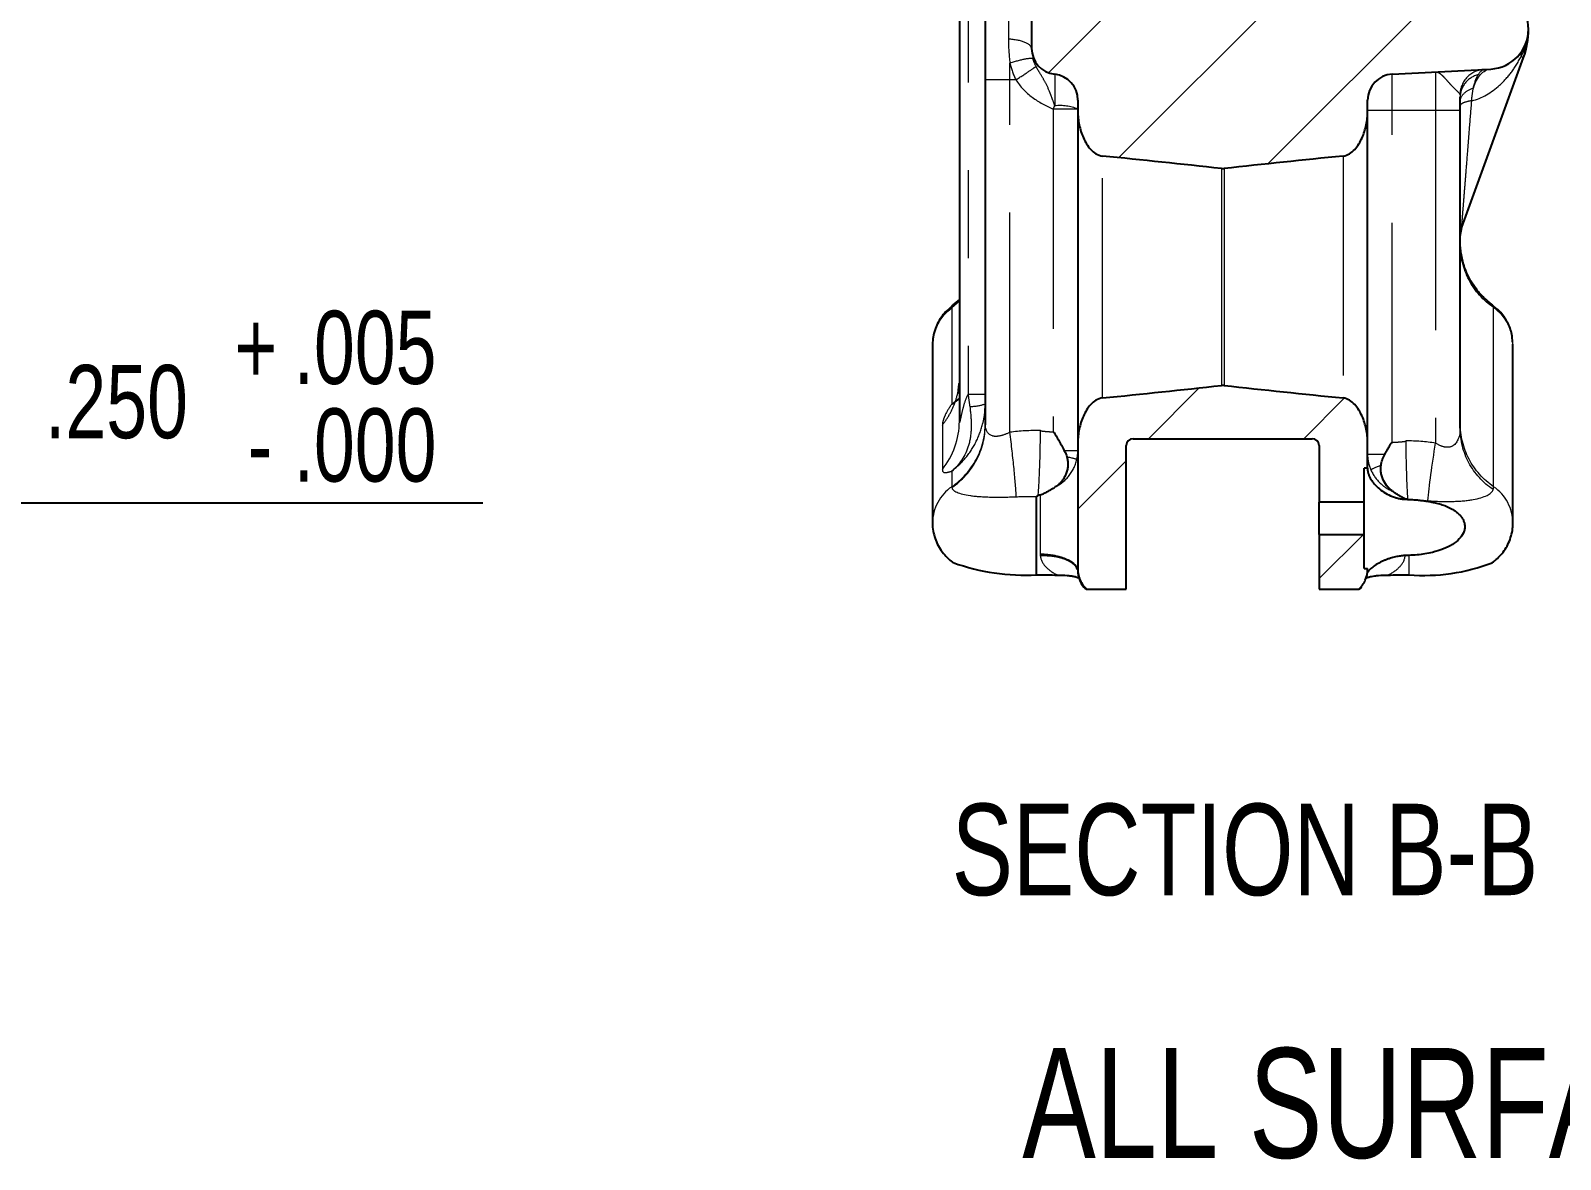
# Model space of a CAD drawing. Header units: inches. Extents: x 0.2 to 16.8, y 0.2 to 10.8.
# Drawn here: x 10.678 to 12.419, y 2.644 to 3.929 of the extents above; entities that cross this region are included whole.
import ezdxf

# ---------------------------------------------------------------- set-up
doc = ezdxf.new("R2010")
doc.units = ezdxf.units.IN
doc.header["$MEASUREMENT"] = 0
doc.linetypes.add('PHANTOM', pattern=[0.5, 0.25, -0.05, 0.05, -0.05, 0.05, -0.05])
doc.layers.add('FORMAT', color=7, linetype='Continuous')
doc.styles.add('SLDTEXTSTYLE0', font='TXT', dxfattribs={"width": 0.75})
doc.dimstyles.new('SLDDIMSTYLE38', dxfattribs={"dimtxt": 0.083333, "dimasz": 0.083333, "dimexe": 0, "dimexo": 0.0625, "dimgap": 0.020833, "dimtad": 2, "dimdec": 3, "dimlfac": 2, "dimrnd": 1e-09, "dimzin": 4, "dimdsep": 46, "dimtxsty": 'SLDTEXTSTYLE0', "dimsah": 1, "dimcen": 0.09, "dimadec": 0, "dimazin": 1, "dimtol": 1, "dimtp": 0.003, "dimtm": 0.003, "dimtfac": 1, "dimtdec": 3, "dimtmove": 0, "dimatfit": 0, "dimfxl": 1, "dimfrac": 2, "dimtolj": 1, "dimarcsym": 0})
doc.dimstyles.new('SLDDIMSTYLE52', dxfattribs={"dimtxt": 0.083333, "dimasz": 0.083333, "dimexe": 0, "dimexo": 0.0625, "dimgap": 0.020833, "dimtad": 2, "dimdec": 3, "dimrnd": 1e-09, "dimzin": 4, "dimdsep": 46, "dimtxsty": 'SLDTEXTSTYLE0', "dimsah": 1, "dimcen": 0.09, "dimadec": 0, "dimazin": 1, "dimtol": 1, "dimtp": 0.005, "dimtfac": 1, "dimtdec": 3, "dimtofl": 0, "dimtmove": 0, "dimatfit": 3, "dimfxl": 1, "dimfrac": 2, "dimtolj": 1, "dimtzin": 4, "dimarcsym": 0})

# ---------------------------------------------------------------- blocks, each defined once
blk = doc.blocks.new('SW_NOTE_0_4')
at = {"layer": 'FORMAT', "color": 0, "insert": (0, 0.1611), "char_height": 0.125, "attachment_point": 1, "style": 'SLDTEXTSTYLE0'}
blk.add_mtext('ALL SURFACES ARE', dxfattribs=at)
blk = doc.blocks.new('_D_52')
at = {"layer": 'FORMAT'}
for p, q in [((12.7055, 4.3137), (12.7055, 4.9171)), ((12.3547, 4.3137), (12.7555, 4.3137)), ((12.3547, 4.0537), (12.7555, 4.0537)), ((12.7055, 4.0537), (12.7055, 3.8934))]:
    blk.add_line(p, q, dxfattribs=at)
for points in [[(12.7055, 4.3137), (12.7183, 4.3971), (12.6927, 4.3971)], [(12.7055, 4.0537), (12.6927, 3.9703), (12.7183, 3.9703)]]:
    blk.add_solid(points, dxfattribs=at)
at = {"layer": 'FORMAT', "char_height": 0.08333, "attachment_point": 1, "rotation": 90, "style": 'SLDTEXTSTYLE0'}
for s, insert in [('±.003', (12.598, 4.6407)), ('.520', (12.598, 4.4253))]:
    blk.add_mtext(s, dxfattribs=dict(at, insert=insert))
blk = doc.blocks.new('_D_70')
at = {"layer": 'FORMAT'}
for p, q in [((10.3168, 3.7954), (10.3168, 3.3417)), ((10.5668, 3.7342), (10.5668, 3.3417)), ((10.3168, 3.3917), (10.5668, 3.3917)), ((10.5668, 3.3917), (11.1925, 3.3917))]:
    blk.add_line(p, q, dxfattribs=at)
for points in [[(10.3168, 3.3917), (10.4001, 3.3789), (10.4001, 3.4045)], [(10.5668, 3.3917), (10.4835, 3.4045), (10.4835, 3.3789)]]:
    blk.add_solid(points, dxfattribs=at)
at = {"layer": 'FORMAT', "attachment_point": 1, "style": 'SLDTEXTSTYLE0'}
for s, insert, char_height in [('.005', (10.9771, 3.6102), 0.08333), ('+', (10.9098, 3.6102), 0.0833), ('.250', (10.6943, 3.5485), 0.08333), ('.000', (10.9771, 3.4991), 0.08333), ('-', (10.925, 3.4991), 0.0833)]:
    blk.add_mtext(s, dxfattribs=dict(at, insert=insert, char_height=char_height))

msp = doc.modelspace()

# ---------------------------------------------------------------- hatches: boundary and pattern name
at = {"layer": 'FORMAT', "linetype": 'Continuous', "lineweight": 18}
h = msp.add_hatch(dxfattribs=at)
h.set_pattern_fill('ANSI31', color=256, style=0)
edge = h.paths.add_edge_path(flags=0)
edge.add_spline(control_points=[(11.855855, 4.131418), (11.852604, 4.128167), (11.849352, 4.124916), (11.846101, 4.121665), (11.845579, 4.121143), (11.845058, 4.120621), (11.844536, 4.120099)], knot_values=[0.00099088, 0.00099088, 0.00099088, 0.00099088, 0.00169159, 0.00169159, 0.00169159, 0.00180406, 0.00180406, 0.00180406, 0.00180406], weights=[1, 1, 1, 1, 1, 1, 1], degree=3, periodic=0)
edge.add_line((11.844536, 4.120099), (11.844536, 4.120098))
edge.add_line((11.844536, 4.120098), (11.764319, 4.120098))
edge.add_line((11.764319, 4.120098), (11.764319, 4.026274))
edge.add_spline(control_points=[(11.764319, 4.026274), (11.764319, 4.026069), (11.764321, 4.025864), (11.764326, 4.025659), (11.764395, 4.022345), (11.765037, 4.018997), (11.766199, 4.015892), (11.767361, 4.01279), (11.769075, 4.009846), (11.771199, 4.007303), (11.77253, 4.005711), (11.774039, 4.004251), (11.775674, 4.002972), (11.778276, 4.000938), (11.781266, 3.999325), (11.784395, 3.998267), (11.786417, 3.997583), (11.788526, 3.997117), (11.790648, 3.996885)], knot_values=[0.00803076, 0.00803076, 0.00803076, 0.00803076, 0.00806161, 0.00806161, 0.00806161, 0.0085668, 0.0085668, 0.0085668, 0.0090717, 0.0090717, 0.0090717, 0.00938533, 0.00938533, 0.00938533, 0.00988871, 0.00988871, 0.00988871, 0.01021346, 0.01021346, 0.01021346, 0.01021346], weights=[1, 1, 1, 1, 1, 1, 1, 1, 1, 1, 1, 1, 1, 1, 1, 1, 1, 1, 1], degree=3, periodic=0)
edge.add_spline(control_points=[(11.790648, 3.996885), (11.792873, 3.996642), (11.795085, 3.996142), (11.797197, 3.995402), (11.800318, 3.99431), (11.803293, 3.992663), (11.805876, 3.990598), (11.808458, 3.988534), (11.81072, 3.985995), (11.812474, 3.983192), (11.813575, 3.981433), (11.814494, 3.979547), (11.815202, 3.977596), (11.816331, 3.974486), (11.816939, 3.971138), (11.816975, 3.967829), (11.816976, 3.967722), (11.816977, 3.967614), (11.816977, 3.967507)], knot_values=[0.00810359, 0.00810359, 0.00810359, 0.00810359, 0.00844719, 0.00844719, 0.00844719, 0.0089555, 0.0089555, 0.0089555, 0.00946378, 0.00946378, 0.00946378, 0.00978005, 0.00978005, 0.00978005, 0.01028875, 0.01028875, 0.01028875, 0.01030503, 0.01030503, 0.01030503, 0.01030503], weights=[1, 1, 1, 1, 1, 1, 1, 1, 1, 1, 1, 1, 1, 1, 1, 1, 1, 1, 1], degree=3, periodic=0)
edge.add_line((11.816977, 3.967507), (11.816977, 3.908764))
edge.add_arc((11.846504, 3.908764), 0.029528, 180, 263.780752)
edge.add_arc((11.840107, 3.850056), 0.029528, 0, 83.780752, ccw=False)
edge.add_line((11.869634, 3.850056), (11.869634, 3.837119))
edge.add_spline(control_points=[(11.869634, 3.837119), (11.869634, 3.832173), (11.870137, 3.827205), (11.871101, 3.822354), (11.872691, 3.814347), (11.875537, 3.806383), (11.879964, 3.799524), (11.8815, 3.797145), (11.883253, 3.794878), (11.885259, 3.792878), (11.88728, 3.790863), (11.889616, 3.789073), (11.892205, 3.78787), (11.893862, 3.7871), (11.895659, 3.786564), (11.897475, 3.786363), (11.897522, 3.786358), (11.897569, 3.786353), (11.897616, 3.786348)], knot_values=[0.00907988, 0.00907988, 0.00907988, 0.00907988, 0.00983989, 0.00983989, 0.00983989, 0.01109964, 0.01109964, 0.01109964, 0.0115299, 0.0115299, 0.0115299, 0.01196624, 0.01196624, 0.01196624, 0.01224388, 0.01224388, 0.01224388, 0.01225098, 0.01225098, 0.01225098, 0.01225098], weights=[1, 1, 1, 1, 1, 1, 1, 1, 1, 1, 1, 1, 1, 1, 1, 1, 1, 1, 1], degree=3, periodic=0)
edge.add_spline(control_points=[(11.897616, 3.786348), (11.897618, 3.786348), (11.897619, 3.786348), (11.89762, 3.786348), (11.942749, 3.781778), (11.987863, 3.777046), (12.032951, 3.772089)], knot_values=[0.0256892, 0.0256892, 0.0256892, 0.0256892, 0.02568939, 0.02568939, 0.02568939, 0.03260249, 0.03260249, 0.03260249, 0.03260249], weights=[1, 1, 1, 1, 1, 1, 1], degree=3, periodic=0)
edge.add_spline(control_points=[(12.032951, 3.772089), (12.033208, 3.772061), (12.033465, 3.772039), (12.033723, 3.772025), (12.033981, 3.772011), (12.034239, 3.772004), (12.034498, 3.772004), (12.035013, 3.772004), (12.035529, 3.772033), (12.036042, 3.772089)], knot_values=[0, 0, 0, 0, 0.00003936, 0.00003936, 0.00003936, 0.00007871, 0.00007871, 0.00007871, 0.00015736, 0.00015736, 0.00015736, 0.00015736], weights=[1, 1, 1, 1, 1, 1, 1, 1, 1, 1], degree=3, periodic=0)
edge.add_spline(control_points=[(12.036042, 3.772089), (12.061603, 3.774899), (12.087172, 3.777637), (12.112747, 3.780314), (12.132287, 3.782359), (12.15183, 3.784369), (12.171376, 3.786348)], knot_values=[0.02148334, 0.02148334, 0.02148334, 0.02148334, 0.02540109, 0.02540109, 0.02540109, 0.02839411, 0.02839411, 0.02839411, 0.02839411], weights=[1, 1, 1, 1, 1, 1, 1], degree=3, periodic=0)
edge.add_spline(control_points=[(12.171376, 3.786348), (12.172099, 3.786422), (12.172817, 3.786546), (12.173522, 3.786717), (12.175229, 3.787132), (12.176879, 3.787831), (12.178399, 3.78871), (12.180889, 3.790151), (12.183103, 3.792099), (12.185025, 3.79424), (12.188319, 3.797909), (12.190899, 3.802248), (12.192937, 3.806737), (12.196236, 3.814006), (12.198235, 3.821958), (12.199006, 3.829903), (12.199239, 3.8323), (12.199359, 3.834711), (12.199359, 3.837119)], knot_values=[0.00015857, 0.00015857, 0.00015857, 0.00015857, 0.00026861, 0.00026861, 0.00026861, 0.00053538, 0.00053538, 0.00053538, 0.00097474, 0.00097474, 0.00097474, 0.00173052, 0.00173052, 0.00173052, 0.00296017, 0.00296017, 0.00296017, 0.0033291, 0.0033291, 0.0033291, 0.0033291], weights=[1, 1, 1, 1, 1, 1, 1, 1, 1, 1, 1, 1, 1, 1, 1, 1, 1, 1, 1], degree=3, periodic=0)
edge.add_line((12.199359, 3.837119), (12.199359, 3.849963))
edge.add_arc((12.228886, 3.849963), 0.029528, 93, 180, ccw=False)
edge.add_line((12.227341, 3.87945), (12.339523, 3.885329))
edge.add_arc((12.337154, 3.930543), 0.045276, 273, 447)
edge.add_line((12.339523, 3.975756), (12.332656, 3.976116))
edge.add_arc((12.334201, 4.005603), 0.029528, 180, 267, ccw=False)
edge.add_line((12.304674, 4.005603), (12.304674, 4.053662))
edge.add_line((12.304674, 4.053662), (11.996111, 4.053662))
edge.add_line((11.996111, 4.053662), (11.996111, 4.104843))
edge.add_line((11.996111, 4.104843), (11.871111, 4.104843))
edge.add_line((11.871111, 4.104843), (11.871111, 4.131418))
edge.add_line((11.871111, 4.131418), (11.855855, 4.131418))
h = msp.add_hatch(dxfattribs=at)
h.set_pattern_fill('ANSI31', color=256, style=0)
edge = h.paths.add_edge_path(flags=0)
edge.add_arc((12.136367, 3.456712), 0.007874, 0, 90, ccw=False)
edge.add_line((12.144241, 3.456712), (12.144241, 3.392389))
edge.add_line((12.144241, 3.392389), (12.195422, 3.392389))
edge.add_line((12.195422, 3.392389), (12.195422, 3.431189))
edge.add_line((12.195422, 3.431189), (12.199359, 3.431189))
edge.add_line((12.199359, 3.431189), (12.199359, 3.460164))
edge.add_spline(control_points=[(12.199359, 3.460164), (12.199359, 3.461714), (12.199309, 3.463264), (12.199212, 3.46481), (12.198746, 3.472213), (12.197201, 3.479635), (12.194583, 3.486575), (12.192869, 3.491118), (12.190667, 3.495538), (12.187852, 3.499495), (12.185961, 3.502155), (12.183754, 3.504651), (12.181191, 3.50667), (12.179474, 3.508022), (12.177559, 3.509178), (12.175515, 3.509949), (12.174188, 3.510449), (12.172787, 3.510792), (12.171376, 3.510935)], knot_values=[0.00085598, 0.00085598, 0.00085598, 0.00085598, 0.00109036, 0.00109036, 0.00109036, 0.00221948, 0.00221948, 0.00221948, 0.00295557, 0.00295557, 0.00295557, 0.00344972, 0.00344972, 0.00344972, 0.00377995, 0.00377995, 0.00377995, 0.00399412, 0.00399412, 0.00399412, 0.00399412], weights=[1, 1, 1, 1, 1, 1, 1, 1, 1, 1, 1, 1, 1, 1, 1, 1, 1, 1, 1], degree=3, periodic=0)
edge.add_spline(control_points=[(12.171376, 3.510935), (12.153598, 3.512735), (12.135822, 3.514561), (12.118048, 3.516415), (12.090705, 3.519269), (12.063369, 3.52219), (12.036042, 3.525194)], knot_values=[0.02269663, 0.02269663, 0.02269663, 0.02269663, 0.02541984, 0.02541984, 0.02541984, 0.02960961, 0.02960961, 0.02960961, 0.02960961], weights=[1, 1, 1, 1, 1, 1, 1], degree=3, periodic=0)
edge.add_spline(control_points=[(12.036042, 3.525194), (12.035785, 3.525222), (12.035528, 3.525244), (12.03527, 3.525258), (12.035012, 3.525272), (12.034753, 3.525279), (12.034495, 3.525279), (12.03398, 3.525279), (12.033463, 3.525251), (12.032951, 3.525194)], knot_values=[0, 0, 0, 0, 0.00003936, 0.00003936, 0.00003936, 0.00007871, 0.00007871, 0.00007871, 0.00015736, 0.00015736, 0.00015736, 0.00015736], weights=[1, 1, 1, 1, 1, 1, 1, 1, 1, 1], degree=3, periodic=0)
edge.add_spline(control_points=[(12.032951, 3.525194), (11.987862, 3.520237), (11.942747, 3.515505), (11.897616, 3.510935)], knot_values=[0.01853035, 0.01853035, 0.01853035, 0.01853035, 0.02544226, 0.02544226, 0.02544226, 0.02544226], weights=[1, 1, 1, 1], degree=3, periodic=0)
edge.add_spline(control_points=[(11.897616, 3.510935), (11.896475, 3.510819), (11.895342, 3.510574), (11.894251, 3.51022), (11.892147, 3.509537), (11.890162, 3.508435), (11.888386, 3.507116), (11.885631, 3.505071), (11.883274, 3.502464), (11.881271, 3.499678), (11.877756, 3.494788), (11.875176, 3.489183), (11.873317, 3.483455), (11.870891, 3.475978), (11.869634, 3.468024), (11.869634, 3.460164)], knot_values=[0.00832038, 0.00832038, 0.00832038, 0.00832038, 0.00849395, 0.00849395, 0.00849395, 0.00882971, 0.00882971, 0.00882971, 0.00935195, 0.00935195, 0.00935195, 0.01027262, 0.01027262, 0.01027262, 0.01147923, 0.01147923, 0.01147923, 0.01147923], weights=[1, 1, 1, 1, 1, 1, 1, 1, 1, 1, 1, 1, 1, 1, 1, 1], degree=3, periodic=0)
edge.add_line((11.869634, 3.460164), (11.869634, 3.316087))
edge.add_spline(control_points=[(11.869634, 3.316087), (11.869634, 3.314972), (11.869693, 3.313855), (11.86981, 3.312745), (11.870195, 3.309093), (11.871247, 3.305452), (11.872892, 3.302168), (11.8743, 3.299358), (11.876174, 3.296738), (11.878387, 3.294506), (11.878823, 3.294066), (11.879273, 3.293639), (11.879736, 3.293227)], knot_values=[0.00857431, 0.00857431, 0.00857431, 0.00857431, 0.0087436, 0.0087436, 0.0087436, 0.00930491, 0.00930491, 0.00930491, 0.0097834, 0.0097834, 0.0097834, 0.00987696, 0.00987696, 0.00987696, 0.00987696], weights=[1, 1, 1, 1, 1, 1, 1, 1, 1, 1, 1, 1, 1], degree=3, periodic=0)
edge.add_line((11.879736, 3.293227), (11.924752, 3.293209))
edge.add_line((11.924752, 3.293209), (11.924752, 3.456712))
edge.add_arc((11.932626, 3.456712), 0.007874, 90, 180, ccw=False)
edge.add_line((11.932626, 3.464586), (12.136367, 3.464586))
h = msp.add_hatch(dxfattribs=at)
h.set_pattern_fill('ANSI31', color=256, style=0)
edge = h.paths.add_edge_path(flags=0)
edge.add_line((12.144241, 3.293209), (12.189255, 3.293209))
edge.add_spline(control_points=[(12.189255, 3.293209), (12.191519, 3.295239), (12.193489, 3.297629), (12.195039, 3.300229), (12.196744, 3.303088), (12.197983, 3.306274), (12.198674, 3.30953), (12.19913, 3.31168), (12.199359, 3.31389), (12.199359, 3.316087)], knot_values=[0.00054273, 0.00054273, 0.00054273, 0.00054273, 0.00100384, 0.00100384, 0.00100384, 0.0015109, 0.0015109, 0.0015109, 0.00184507, 0.00184507, 0.00184507, 0.00184507], weights=[1, 1, 1, 1, 1, 1, 1, 1, 1, 1], degree=3, periodic=0)
edge.add_line((12.199359, 3.316087), (12.199359, 3.316882))
edge.add_line((12.199359, 3.316882), (12.195422, 3.316882))
edge.add_line((12.195422, 3.316882), (12.195422, 3.355682))
edge.add_line((12.195422, 3.355682), (12.144241, 3.355682))
edge.add_line((12.144241, 3.355682), (12.144241, 3.293209))

# ---------------------------------------------------------------- linework, layer by layer
at = {"color": 7, "linetype": 'Continuous', "lineweight": 25}
for p, q in [((11.734792, 4.120098), (11.734792, 3.484275)), ((11.764319, 4.026072), (11.764319, 3.873051)), ((11.816977, 3.967507), (11.816977, 3.908764)), ((12.227341, 3.87945), (12.339523, 3.885329)), ((12.306472, 3.705363), (12.376791, 3.898563)), ((11.764319, 3.873051), (11.764319, 3.480498)), ((11.869634, 3.850056), (11.869634, 3.837119)), ((12.199359, 3.837119), (12.199359, 3.849963)), ((12.304674, 3.838227), (12.304674, 3.853568)), ((11.869634, 3.837119), (11.869634, 3.460164)), ((12.199359, 3.460164), (12.199359, 3.837119)), ((12.304674, 3.476458), (12.304674, 3.838227)), ((12.304674, 3.695165), (12.306449, 3.705251)), ((11.734541, 3.622722), (11.727489, 3.616817)), ((12.341365, 3.616647), (12.340874, 3.616901)), ((11.70428, 3.572197), (11.70428, 3.368409)), ((11.932626, 3.464586), (12.136367, 3.464586)), ((11.869634, 3.460164), (11.869634, 3.316087)), ((11.924752, 3.293209), (11.924752, 3.456712)), ((12.144241, 3.456712), (12.144241, 3.392389)), ((12.199359, 3.431189), (12.199359, 3.460164)), ((12.199359, 3.431189), (12.195422, 3.431189)), ((12.195422, 3.392389), (12.195422, 3.431189)), ((12.199359, 3.431189), (12.199359, 3.429516)), ((11.822738, 3.309718), (11.822738, 3.398837)), ((12.242265, 3.395577), (12.244888, 3.39544)), ((12.195422, 3.392389), (12.144241, 3.392389)), ((12.144241, 3.355682), (12.144241, 3.392389)), ((12.195422, 3.355682), (12.195422, 3.392389)), ((12.144241, 3.355682), (12.144241, 3.293209)), ((12.144241, 3.355682), (12.195422, 3.355682)), ((12.195422, 3.316882), (12.195422, 3.355682)), ((11.869634, 3.316087), (11.869634, 3.314276)), ((12.195422, 3.316882), (12.199359, 3.316882)), ((12.199359, 3.316087), (12.199359, 3.316882)), ((12.199359, 3.314916), (12.199359, 3.316087)), ((11.879736, 3.293209), (11.924752, 3.293209)), ((12.144241, 3.293209), (12.189255, 3.293209))]:
    msp.add_line(p, q, dxfattribs=at)
at = {"color": 8, "linetype": 'PHANTOM', "lineweight": 18}
for p, q in [((11.744634, 4.120098), (11.744634, 3.515011)), ((11.790648, 3.996718), (11.790648, 3.919321)), ((12.37399, 3.899582), (12.376791, 3.898563)), ((11.792301, 3.873051), (11.792301, 3.892088)), ((11.792301, 3.873051), (11.764319, 3.873051)), ((11.792301, 3.47192), (11.792301, 3.873051)), ((11.799086, 3.873051), (11.792301, 3.873051)), ((11.843306, 3.87941), (11.843306, 3.84339)), ((12.227341, 3.838227), (12.227341, 3.87945)), ((12.276691, 3.882036), (12.276691, 3.838227)), ((11.841652, 3.83971), (11.841652, 3.472315)), ((11.869634, 3.83971), (11.841652, 3.83971)), ((12.227341, 3.838227), (12.199359, 3.838227)), ((12.276691, 3.838227), (12.227341, 3.838227)), ((12.227341, 3.46038), (12.227341, 3.838227)), ((12.304674, 3.838227), (12.276691, 3.838227)), ((12.276691, 3.838227), (12.276691, 3.459545)), ((11.897616, 3.510935), (11.897616, 3.786348)), ((12.171376, 3.786348), (12.171376, 3.510935)), ((12.032951, 3.772089), (12.032951, 3.525194)), ((12.036042, 3.772089), (12.036042, 3.525194)), ((11.726197, 3.613732), (11.734792, 3.621336)), ((11.726197, 3.613732), (11.726197, 3.503773)), ((12.342796, 3.409944), (12.342796, 3.613732)), ((11.726457, 3.503918), (11.734792, 3.510292)), ((11.734792, 3.510718), (11.726485, 3.503955)), ((11.715422, 3.480087), (11.715422, 3.429492)), ((11.726197, 3.427533), (11.726197, 3.409944)), ((11.826728, 3.400446), (11.826728, 3.333592)), ((12.242265, 3.395577), (12.242265, 3.396222)), ((12.246255, 3.331698), (12.246255, 3.309718))]:
    msp.add_line(p, q, dxfattribs=at)
at = {"color": 7, "linetype": 'Continuous', "lineweight": 25, "flags": 128}
for points in [[(12.364713, 3.36841), (12.364713, 3.460571), (12.364713, 3.572197)], [(12.246255, 3.331698), (12.243963, 3.331605), (12.242163, 3.331531)]]:
    msp.add_lwpolyline(points, dxfattribs=at)
at = {"color": 7, "linetype": 'Continuous', "lineweight": 25}
for centre, radius, start, end in [((12.337154, 3.930543), 0.045276, 273, 87), ((12.288926, 3.930543), 0.093504, 340, 0), ((11.846504, 3.908764), 0.029528, 180, 263.780752), ((11.840107, 3.850056), 0.029528, 0, 83.780752), ((12.228886, 3.849963), 0.029528, 93, 180), ((11.932626, 3.456712), 0.007874, 90, 180), ((12.136367, 3.456712), 0.007874, 0, 90), ((12.244581, 3.27224), 0.05934, 92.335602, 95.03601), ((11.808719, 3.546315), 0.237012, 250.051457, 273.390935), ((11.899162, 3.314276), 0.029528, 180, 219.704334), ((12.264052, 3.520825), 0.211856, 265.181179, 291.306747)]:
    msp.add_arc(centre, radius, start, end, dxfattribs=at)
at = {"color": 8, "linetype": 'PHANTOM', "lineweight": 18}
for centre, radius, start, end in [((11.284955, 4.09206), 0.611222, 335.615278, 335.993451), ((11.84928, 3.790108), 0.053616, 67.689172, 96.397842), ((11.734455, 3.409979), 0.008258, 180.238267, 187.555607)]:
    msp.add_arc(centre, radius, start, end, dxfattribs=at)
at = {"color": 7, "linetype": 'Continuous', "lineweight": 25}
msp.add_ellipse((11.75573, 3.5722), major_axis=(0.05145, -0.000005), ratio=0.98581184, start_param=2.18230224, end_param=3.1414745, dxfattribs=at)
at = {"color": 8, "linetype": 'PHANTOM', "lineweight": 18}
for centre, major_axis, ratio, start_param, end_param in [((12.313263, 3.5722), (0.05145, 0.000005), 0.98581184, 0.00013161, 0.95929042), ((12.185935, 2.742263), (-0.481318, 0.697248), 0.46053022, 5.96956862, 6.04892011), ((12.192548, 3.261806), (0.184835, 0.140348), 0.77245885, 0.63679672, 0.80382522), ((11.75573, 3.368412), (0.05145, -0.000005), 0.98581213, 2.18230406, 3.13305713), ((12.313263, 3.368412), (0.05145, 0.000005), 0.98581213, 6.28256644, 7.2424739), ((11.885325, 3.335002), (0.058582, 0.002217), 0.60334632, 3.11879622, 3.16117756), ((11.866784, 3.339072), (0.039551, 0.009842), 0.63758658, 3.03020305, 3.05970477), ((12.201318, 3.339138), (0.040465, -0.009814), 0.63115372, 0.07726825, 0.08511025)]:
    msp.add_ellipse(centre, major_axis=major_axis, ratio=ratio, start_param=start_param, end_param=end_param, dxfattribs=at)
for points, knots in [([(11.816977, 3.908338), (11.816977, 3.91103), (11.814187, 3.913703), (11.804653, 3.917721), (11.797802, 3.919029), (11.790648, 3.919321)], [0, 0, 0, 0, 0.5, 0.5, 1, 1, 1, 1]), ([(12.37399, 3.899582), (12.37496, 3.901341), (12.37713, 3.905276), (12.379766, 3.912219), (12.381776, 3.91985), (12.382059, 3.92522), (12.382188, 3.927659)], [0, 0, 0, 0, 0.20242118, 0.4528133, 0.75152361, 1, 1, 1, 1]), ([(12.31788, 3.849283), (12.329577, 3.85198), (12.34031, 3.858442), (12.35429, 3.871235), (12.358612, 3.876034), (12.366643, 3.886634), (12.370369, 3.892511), (12.37399, 3.899582)], [0, 0, 0, 0, 0.5, 0.5, 0.75, 0.75, 1, 1, 1, 1]), ([(11.81863, 3.896955), (11.817797, 3.897619), (11.814651, 3.897502), (11.805109, 3.895727), (11.79879, 3.894105), (11.792301, 3.892088)], [0, 0, 0, 0, 0.5, 0.5, 1, 1, 1, 1]), ([(11.799086, 3.873051), (11.804549, 3.876525), (11.809869, 3.879983), (11.818111, 3.885486), (11.820978, 3.8875), (11.822023, 3.888373)], [0, 0, 0, 0, 0.5, 0.5, 1, 1, 1, 1]), ([(11.843306, 3.84339), (11.842265, 3.846597), (11.841228, 3.849682), (11.839173, 3.855416), (11.838155, 3.858055), (11.83515, 3.865258), (11.833217, 3.869062), (11.829559, 3.875613), (11.827829, 3.878412), (11.824671, 3.883607), (11.823243, 3.885988), (11.822023, 3.888373)], [0, 0, 0, 0, 0.125, 0.125, 0.25, 0.25, 0.5, 0.5, 0.75, 0.75, 1, 1, 1, 1]), ([(12.276691, 3.882036), (12.278316, 3.882121), (12.279943, 3.881446), (12.283151, 3.879237), (12.284731, 3.877723), (12.287793, 3.874496), (12.289276, 3.872766), (12.292109, 3.869531), (12.293458, 3.868063), (12.297258, 3.864064), (12.29944, 3.861978), (12.302741, 3.858754), (12.303879, 3.857545), (12.304376, 3.856561)], [0, 0, 0, 0, 0.125, 0.125, 0.25, 0.25, 0.375, 0.375, 0.5, 0.5, 0.75, 0.75, 1, 1, 1, 1]), ([(12.33206, 3.884938), (12.324849, 3.88456), (12.317791, 3.881378), (12.307741, 3.870967), (12.30464, 3.863846), (12.304376, 3.856561)], [0, 0, 0, 0, 0.5, 0.5, 1, 1, 1, 1]), ([(11.799086, 3.873051), (11.80397, 3.86535), (11.8105, 3.858627), (11.825134, 3.847743), (11.833331, 3.843492), (11.841652, 3.83971)], [0, 0, 0, 0, 0.5, 0.5, 1, 1, 1, 1]), ([(12.325382, 3.879086), (12.319429, 3.877399), (12.314086, 3.873956), (12.306741, 3.864842), (12.304674, 3.859217), (12.304674, 3.853568)], [0, 0, 0, 0, 0.5, 0.5, 1, 1, 1, 1]), ([(12.304674, 3.848323), (12.304674, 3.85144), (12.306103, 3.854551), (12.311361, 3.859932), (12.315225, 3.862189), (12.319779, 3.863712)], [0, 0, 0, 0, 0.5, 0.5, 1, 1, 1, 1]), ([(12.306436, 3.705363), (12.306433, 3.705327), (12.306416, 3.705128), (12.306506, 3.706272), (12.306719, 3.708877), (12.30707, 3.713176), (12.307535, 3.718978), (12.308119, 3.726317), (12.308944, 3.736791), (12.310109, 3.75132), (12.311661, 3.770628), (12.313485, 3.793568), (12.315576, 3.820132), (12.317083, 3.839197), (12.31788, 3.849283)], [0, 0, 0, 0, 0.0077199, 0.04359771, 0.08173034, 0.12505554, 0.17384237, 0.22893139, 0.29090731, 0.39425627, 0.51639799, 0.65786166, 0.81898616, 1, 1, 1, 1]), ([(12.342796, 3.613732), (12.331078, 3.621829), (12.321363, 3.632736), (12.308198, 3.657761), (12.304674, 3.671839), (12.304674, 3.685937)], [0, 0, 0, 0, 0.5, 0.5, 1, 1, 1, 1]), ([(12.342796, 3.613732), (12.342708, 3.614777), (12.342591, 3.616161), (12.341607, 3.616551), (12.341365, 3.616647)], [0, 0, 0, 0, 0.75504119, 1, 1, 1, 1]), ([(11.715422, 3.480087), (11.718345, 3.484096), (11.724189, 3.492113), (11.730102, 3.505755), (11.733568, 3.517668), (11.734014, 3.525037), (11.734162, 3.527487)], [0, 0, 0, 0, 0.28587485, 0.57174663, 0.85762449, 1, 1, 1, 1]), ([(11.726198, 3.503775), (11.722929, 3.499698), (11.72033, 3.495255), (11.717527, 3.488913), (11.71677, 3.486845), (11.715718, 3.48309), (11.715422, 3.481403), (11.715422, 3.480087)], [0, 0, 0, 0, 0.5, 0.5, 0.75, 0.75, 1, 1, 1, 1]), ([(11.746734, 3.500704), (11.747754, 3.4931), (11.748292, 3.485675), (11.748176, 3.471853), (11.747463, 3.465379), (11.742744, 3.447102), (11.736359, 3.436554), (11.726932, 3.428174)], [0, 0, 0, 0, 0.25, 0.25, 0.5, 0.5, 1, 1, 1, 1]), ([(11.727049, 3.428194), (11.732423, 3.433035), (11.743162, 3.442707), (11.75481, 3.461384), (11.761084, 3.478753), (11.763659, 3.49188), (11.763916, 3.497836), (11.764009, 3.499992)], [0, 0, 0, 0, 0.26267053, 0.52490582, 0.78894785, 0.92362796, 1, 1, 1, 1]), ([(11.744634, 3.515011), (11.74319, 3.512502), (11.741855, 3.5092), (11.739483, 3.501901), (11.738446, 3.497878), (11.736716, 3.490439), (11.736016, 3.486921), (11.735054, 3.482877), (11.734792, 3.482345), (11.734792, 3.484275)], [0, 0, 0, 0, 0.25, 0.25, 0.5, 0.5, 0.75, 0.75, 1, 1, 1, 1]), ([(11.726197, 3.409944), (11.737915, 3.418042), (11.74763, 3.428949), (11.760795, 3.453973), (11.764319, 3.468052), (11.764319, 3.48215)], [0, 0, 0, 0, 0.5, 0.5, 1, 1, 1, 1]), ([(12.342796, 3.409944), (12.331078, 3.418042), (12.321363, 3.428949), (12.308198, 3.453973), (12.304674, 3.468052), (12.304674, 3.48215)], [0, 0, 0, 0, 0.5, 0.5, 1, 1, 1, 1]), ([(11.726268, 3.408893), (11.737967, 3.416931), (11.747663, 3.427751), (11.760802, 3.452565), (11.764319, 3.466522), (11.764319, 3.480498)], [0, 0, 0, 0, 0.5, 0.5, 1, 1, 1, 1]), ([(11.792301, 3.47192), (11.788575, 3.470014), (11.78486, 3.468567), (11.778029, 3.467036), (11.774922, 3.466976), (11.767281, 3.469338), (11.764319, 3.474068), (11.764319, 3.480498)], [0, 0, 0, 0, 0.25, 0.25, 0.5, 0.5, 1, 1, 1, 1]), ([(11.799536, 3.398501), (11.799138, 3.406613), (11.798263, 3.417665), (11.79575, 3.443138), (11.794122, 3.457518), (11.792301, 3.47192)], [0, 0, 0, 0, 0.5, 0.5, 1, 1, 1, 1]), ([(11.824464, 3.399847), (11.825162, 3.408024), (11.825782, 3.419163), (11.826714, 3.444854), (11.827031, 3.459359), (11.827155, 3.473885)], [0, 0, 0, 0, 0.5, 0.5, 1, 1, 1, 1]), ([(11.827155, 3.473885), (11.827154, 3.4738), (11.827236, 3.473753), (11.827427, 3.47368), (11.82752, 3.473651), (11.827833, 3.473562), (11.828082, 3.47351), (11.828775, 3.473382), (11.829346, 3.473301), (11.831199, 3.473076), (11.832583, 3.472951), (11.836073, 3.472663), (11.838846, 3.47248), (11.841652, 3.472315)], [0, 0, 0, 0, 0.03125, 0.03125, 0.0625, 0.0625, 0.125, 0.125, 0.25, 0.25, 0.5, 0.5, 1, 1, 1, 1]), ([(12.304674, 3.476458), (12.304674, 3.467738), (12.301797, 3.460038), (12.294179, 3.454966), (12.291056, 3.454448), (12.284175, 3.455557), (12.28043, 3.457147), (12.276691, 3.459545)], [0, 0, 0, 0, 0.5, 0.5, 0.75, 0.75, 1, 1, 1, 1]), ([(12.342207, 3.406584), (12.330653, 3.414488), (12.321091, 3.425065), (12.308137, 3.449265), (12.304674, 3.462853), (12.304674, 3.476458)], [0, 0, 0, 0, 0.5, 0.5, 1, 1, 1, 1]), ([(12.227341, 3.46038), (12.230448, 3.460558), (12.233598, 3.460762), (12.236846, 3.46103), (12.23744, 3.461082), (12.238635, 3.461197), (12.239949, 3.461333), (12.241152, 3.461502), (12.241879, 3.461638), (12.242119, 3.461689), (12.242546, 3.461817), (12.242758, 3.461875), (12.242757, 3.462003)], [0, 0, 0, 0, 0.5, 0.5, 0.625, 0.625, 0.75, 0.875, 0.875, 0.9375, 0.9375, 1, 1, 1, 1]), ([(11.844003, 3.40962), (11.849452, 3.41246), (11.854604, 3.416393), (11.863334, 3.427041), (11.866855, 3.433665), (11.86853, 3.441057)], [0, 0, 0, 0, 0.5, 0.5, 1, 1, 1, 1]), ([(11.715422, 3.429492), (11.715422, 3.427089), (11.71647, 3.426111), (11.719291, 3.426019), (11.720436, 3.426204), (11.723066, 3.426752), (11.724555, 3.427127), (11.726204, 3.427543)], [0, 0, 0, 0, 0.5, 0.5, 0.75, 0.75, 1, 1, 1, 1]), ([(12.203, 3.429211), (12.205626, 3.423241), (12.209465, 3.418096), (12.218137, 3.409878), (12.223009, 3.406767), (12.228062, 3.404518)], [0, 0, 0, 0, 0.5, 0.5, 1, 1, 1, 1]), ([(11.726268, 3.408893), (11.726774, 3.404963), (11.734347, 3.401698), (11.753843, 3.398912), (11.76174, 3.398356), (11.779461, 3.397944), (11.789269, 3.398079), (11.799536, 3.398501)], [0, 0, 0, 0, 0.5, 0.5, 0.75, 0.75, 1, 1, 1, 1]), ([(12.267827, 3.393902), (12.277673, 3.393245), (12.287263, 3.392987), (12.304816, 3.393402), (12.312759, 3.394088), (12.332626, 3.397643), (12.340789, 3.401868), (12.342207, 3.406584)], [0, 0, 0, 0, 0.25, 0.25, 0.5, 0.5, 1, 1, 1, 1]), ([(11.826728, 3.333592), (11.832449, 3.333464), (11.838111, 3.332866), (11.848516, 3.330817), (11.853257, 3.329366), (11.861144, 3.325815), (11.864288, 3.323717), (11.868534, 3.31917), (11.869634, 3.316723), (11.869634, 3.314276)], [0, 0, 0, 0, 0.25, 0.25, 0.5, 0.5, 0.75, 0.75, 1, 1, 1, 1]), ([(11.826781, 3.332094), (11.830982, 3.331957), (11.839383, 3.331684), (11.850829, 3.329304), (11.860532, 3.325368), (11.867078, 3.320699), (11.868146, 3.317141), (11.868545, 3.315812)], [0, 0, 0, 0, 0.205207642, 0.410286324, 0.614795799, 0.856035572, 1, 1, 1, 1]), ([(11.868545, 3.315812), (11.868312, 3.316665), (11.867553, 3.319458), (11.862651, 3.323595), (11.854004, 3.327977), (11.841662, 3.330991), (11.831792, 3.331214), (11.826853, 3.331325)], [0, 0, 0, 0, 0.09180569, 0.30044501, 0.50869541, 0.75413499, 1, 1, 1, 1]), ([(11.826853, 3.331325), (11.827406, 3.32657), (11.829791, 3.322269), (11.836815, 3.314879), (11.841417, 3.311824), (11.846607, 3.309361)], [0, 0, 0, 0, 0.5, 0.5, 1, 1, 1, 1]), ([(12.222386, 3.309361), (12.227576, 3.311825), (12.232179, 3.31488), (12.239202, 3.32227), (12.241587, 3.32657), (12.24214, 3.331325)], [0, 0, 0, 0, 0.5, 0.5, 1, 1, 1, 1])]:
    msp.add_open_spline(points, degree=3, knots=knots, dxfattribs=at)
for points in [[(11.790648, 3.919321), (11.790648, 3.910446), (11.791183, 3.901111), (11.792301, 3.892088)], [(12.37399, 3.899582), (12.374056, 3.902531), (12.374794, 3.905236), (12.376166, 3.907567)], [(11.792301, 3.892088), (11.793944, 3.885454), (11.796217, 3.878999), (11.799086, 3.873051)], [(11.822023, 3.888373), (11.820588, 3.891176), (11.819452, 3.894074), (11.81863, 3.896955)], [(12.319779, 3.863712), (12.323614, 3.876488), (12.331296, 3.884898), (12.339523, 3.885329)], [(12.325382, 3.879086), (12.327787, 3.883021), (12.330179, 3.884839), (12.33206, 3.884938)], [(12.319779, 3.863712), (12.321201, 3.87031), (12.323203, 3.875521), (12.325382, 3.879086)], [(12.304376, 3.856561), (12.30459, 3.856137), (12.304674, 3.855154), (12.304674, 3.853568)], [(12.31788, 3.849283), (12.31384, 3.848636), (12.307113, 3.846852), (12.304674, 3.844513), (12.304674, 3.843343)], [(12.31788, 3.849283), (12.318145, 3.854469), (12.318802, 3.859388), (12.319779, 3.863712)], [(11.744634, 3.515011), (11.745383, 3.510223), (11.746103, 3.505439), (11.746734, 3.500705)], [(11.764319, 3.515011), (11.764319, 3.515011), (11.760465, 3.515011), (11.750346, 3.515011), (11.744634, 3.515011)], [(11.763033, 3.503708), (11.760523, 3.5024), (11.754528, 3.50126), (11.746734, 3.500704)], [(11.715422, 3.429492), (11.727848, 3.444934), (11.734792, 3.464572), (11.734792, 3.484275)], [(11.869634, 3.450935), (11.869634, 3.450935), (11.866738, 3.450935), (11.858878, 3.450935), (11.854249, 3.450935)], [(11.86853, 3.441057), (11.869264, 3.444296), (11.869634, 3.447615), (11.869634, 3.450935)], [(12.242757, 3.462003), (12.24297, 3.436994), (12.243769, 3.412195), (12.244888, 3.395448)], [(12.267827, 3.393902), (12.269478, 3.410429), (12.272781, 3.43489), (12.276691, 3.459545)], [(11.86853, 3.441057), (11.868197, 3.441232), (11.863896, 3.442282), (11.857128, 3.443841)], [(12.199359, 3.446593), (12.199359, 3.44062), (12.200592, 3.434684), (12.203, 3.429211)], [(12.218825, 3.446593), (12.213166, 3.446593), (12.203163, 3.446593), (12.199359, 3.446593), (12.199359, 3.446593)], [(12.214627, 3.43429), (12.208369, 3.431688), (12.204042, 3.429798), (12.203, 3.429211)], [(11.799536, 3.398501), (11.806934, 3.398805), (11.814803, 3.398892), (11.822738, 3.398837)], [(12.342207, 3.406584), (12.342591, 3.407861), (12.342796, 3.408986), (12.342796, 3.409944)], [(12.261492, 3.394245), (12.263631, 3.394155), (12.265746, 3.394041), (12.267827, 3.393902)], [(12.24214, 3.331325), (12.241216, 3.331347), (12.240293, 3.331356), (12.239373, 3.33135)]]:
    msp.add_open_spline(points, degree=3, dxfattribs=at)
at = {"color": 7, "linetype": 'Continuous', "lineweight": 25}
for points, knots in [([(11.869634, 3.837119), (11.869634, 3.831967), (11.870172, 3.82682), (11.872287, 3.81662), (11.873828, 3.811708), (11.878035, 3.80232), (11.880728, 3.797752), (11.886046, 3.79198), (11.888026, 3.790255), (11.892482, 3.787567), (11.894987, 3.786615), (11.897616, 3.786348)], [0, 0, 0, 0, 0.25, 0.25, 0.5, 0.5, 0.75, 0.75, 0.875, 0.875, 1, 1, 1, 1]), ([(12.171376, 3.786348), (12.173965, 3.786611), (12.176485, 3.787552), (12.180982, 3.790263), (12.182937, 3.79197), (12.188259, 3.797743), (12.190909, 3.802217), (12.195181, 3.811736), (12.196711, 3.816655), (12.198807, 3.826744), (12.199359, 3.831971), (12.199359, 3.837119)], [0, 0, 0, 0, 0.125, 0.125, 0.25, 0.25, 0.5, 0.5, 0.75, 0.75, 1, 1, 1, 1]), ([(12.032951, 3.772089), (12.033208, 3.772061), (12.033465, 3.772039), (12.033723, 3.772025), (12.033981, 3.772011), (12.034239, 3.772004), (12.034498, 3.772004), (12.035013, 3.772004), (12.035529, 3.772033), (12.036042, 3.772089)], [0, 0, 0, 0, 0.000039357176, 0.000039357176, 0.000039357176, 0.000078714773, 0.000078714773, 0.000078714773, 0.00015736329, 0.00015736329, 0.00015736329, 0.00015736329]), ([(12.341504, 3.616817), (12.338183, 3.619454), (12.331629, 3.624656), (12.323449, 3.633938), (12.316677, 3.643891), (12.312148, 3.653012), (12.30908, 3.661248), (12.307119, 3.668115), (12.305733, 3.674945), (12.305023, 3.680778), (12.304788, 3.684542), (12.304721, 3.686237), (12.304683, 3.687657), (12.304681, 3.688216), (12.304679, 3.688576)], [0, 0, 0, 0, 0.14645067, 0.28901288, 0.42512807, 0.56348569, 0.64073145, 0.72843374, 0.81922624, 0.89796507, 0.93190829, 0.94894408, 0.96713286, 1, 1, 1, 1]), ([(11.726674, 3.615346), (11.724086, 3.613268), (11.717277, 3.607803), (11.711872, 3.600142), (11.710233, 3.59551), (11.710184, 3.595371)], [0, 0, 0, 0, 0.37299988, 0.98117511, 1, 1, 1, 1]), ([(11.727623, 3.616645), (11.727384, 3.616549), (11.726401, 3.616159), (11.726285, 3.614777), (11.726197, 3.613732)], [0, 0, 0, 0, 0.24371889, 1, 1, 1, 1]), ([(12.364207, 3.574496), (12.364101, 3.577445), (12.363823, 3.58519), (12.358834, 3.597382), (12.351058, 3.609055), (12.343815, 3.614526), (12.340795, 3.616807)], [0, 0, 0, 0, 0.185318498, 0.486696808, 0.785999891, 1, 1, 1, 1]), ([(11.734477, 3.52749), (11.734378, 3.526497), (11.734181, 3.524517), (11.733715, 3.521038), (11.733359, 3.517891), (11.733609, 3.516594), (11.734237, 3.516494), (11.734454, 3.51646)], [0, 0, 0, 0, 0.12113791, 0.24128193, 0.50178306, 0.82766392, 1, 1, 1, 1]), ([(12.036042, 3.525194), (12.035785, 3.525222), (12.035528, 3.525244), (12.03527, 3.525258), (12.035012, 3.525272), (12.034753, 3.525279), (12.034495, 3.525279), (12.03398, 3.525279), (12.033463, 3.525251), (12.032951, 3.525194)], [0, 0, 0, 0, 0.000039357176, 0.000039357176, 0.000039357176, 0.000078714773, 0.000078714773, 0.000078714773, 0.00015736329, 0.00015736329, 0.00015736329, 0.00015736329]), ([(11.897616, 3.510935), (11.895023, 3.510672), (11.892507, 3.509728), (11.888042, 3.507041), (11.886044, 3.505299), (11.882526, 3.501484), (11.880961, 3.499363), (11.878207, 3.494959), (11.877009, 3.49267), (11.873834, 3.485596), (11.872266, 3.480573), (11.870178, 3.470481), (11.869634, 3.465362), (11.869634, 3.460164)], [0, 0, 0, 0, 0.125, 0.125, 0.25, 0.25, 0.375, 0.375, 0.5, 0.5, 0.75, 0.75, 1, 1, 1, 1]), ([(12.199359, 3.460164), (12.199359, 3.465333), (12.198807, 3.47054), (12.19671, 3.480631), (12.195151, 3.485623), (12.191962, 3.492715), (12.190759, 3.495006), (12.188001, 3.499406), (12.186441, 3.501517), (12.182924, 3.505322), (12.180926, 3.507059), (12.176475, 3.509732), (12.173971, 3.510672), (12.171376, 3.510935)], [0, 0, 0, 0, 0.25, 0.25, 0.5, 0.5, 0.625, 0.625, 0.75, 0.75, 0.875, 0.875, 1, 1, 1, 1]), ([(11.841652, 3.472315), (11.841951, 3.472298), (11.842179, 3.472072), (11.842894, 3.471139), (11.843373, 3.470384), (11.845079, 3.467552), (11.846285, 3.465426), (11.849789, 3.459214), (11.852074, 3.455052), (11.854249, 3.450935)], [0, 0, 0, 0, 0.125, 0.125, 0.25, 0.25, 0.5, 0.5, 1, 1, 1, 1]), ([(12.218825, 3.446593), (12.21952, 3.447845), (12.220913, 3.450352), (12.222715, 3.453535), (12.224134, 3.456002), (12.225052, 3.457547), (12.225744, 3.458661), (12.226239, 3.459408), (12.226633, 3.459917), (12.226934, 3.460215), (12.227167, 3.460352), (12.227286, 3.460371), (12.227341, 3.46038)], [0, 0, 0, 0, 0.26511373, 0.53113587, 0.67276439, 0.78735973, 0.86040862, 0.91283697, 0.95134444, 0.97814173, 0.98983677, 1, 1, 1, 1]), ([(11.857128, 3.443841), (11.857306, 3.443179), (11.857667, 3.441831), (11.858021, 3.439757), (11.85824, 3.437618), (11.858319, 3.434715), (11.857997, 3.43093), (11.856943, 3.426528), (11.855224, 3.422297), (11.852994, 3.418428), (11.850478, 3.415188), (11.847996, 3.412729), (11.845907, 3.410981), (11.844598, 3.410045), (11.844003, 3.40962)], [0, 0, 0, 0, 0.04888842, 0.09960376, 0.15196829, 0.20580107, 0.31389116, 0.43609638, 0.55223285, 0.66978777, 0.78842298, 0.87640139, 0.94384569, 1, 1, 1, 1]), ([(12.199359, 3.429516), (12.199371, 3.429102), (12.199396, 3.428284), (12.199599, 3.426956), (12.199917, 3.425589), (12.200355, 3.424184), (12.200905, 3.422754), (12.201562, 3.421309), (12.203009, 3.418527), (12.205909, 3.414211), (12.211191, 3.408631), (12.217724, 3.40358), (12.224208, 3.400033), (12.22962, 3.397955), (12.233877, 3.396736), (12.237939, 3.395921), (12.240859, 3.395688), (12.242265, 3.395577)], [0, 0, 0, 0, 0.03788549, 0.07482947, 0.11089382, 0.146137, 0.18061384, 0.2143754, 0.24746891, 0.37091083, 0.49603079, 0.62117742, 0.74712243, 0.8212438, 0.873684, 0.9391613, 1, 1, 1, 1]), ([(12.228062, 3.404518), (12.227623, 3.404845), (12.226676, 3.405551), (12.224731, 3.407187), (12.221216, 3.410652), (12.217981, 3.415536), (12.215989, 3.420406), (12.215119, 3.423414), (12.21453, 3.426378), (12.214183, 3.430032), (12.214483, 3.432907), (12.214627, 3.43429)], [0, 0, 0, 0, 0.0478474, 0.10317069, 0.2235629, 0.48476012, 0.62146187, 0.68743086, 0.75793979, 0.88352013, 1, 1, 1, 1]), ([(12.214633, 3.434292), (12.214721, 3.43482), (12.214896, 3.435876), (12.215365, 3.43798), (12.21613, 3.440601), (12.217309, 3.443669), (12.218325, 3.445629), (12.218825, 3.446593)], [0, 0, 0, 0, 0.12518481, 0.25032911, 0.50028112, 0.7539767, 1, 1, 1, 1]), ([(11.822738, 3.398837), (11.822753, 3.398899), (11.822786, 3.399034), (11.823021, 3.399229), (11.823372, 3.399428), (11.823866, 3.399639), (11.824251, 3.399773), (11.824464, 3.399847)], [0, 0, 0, 0, 0.13172404, 0.28622691, 0.47646056, 0.7111254, 1, 1, 1, 1]), ([(11.844003, 3.40962), (11.8432, 3.409075), (11.841422, 3.407867), (11.838422, 3.406007), (11.835549, 3.404371), (11.833012, 3.403032), (11.831036, 3.402007), (11.82901, 3.401056), (11.82746, 3.400642), (11.826728, 3.400446)], [0, 0, 0, 0, 0.14955383, 0.3311847, 0.54438246, 0.65911956, 0.77372253, 0.8931363, 1, 1, 1, 1]), ([(12.242265, 3.396223), (12.242015, 3.396292), (12.241442, 3.396452), (12.240538, 3.396823), (12.239462, 3.397321), (12.238211, 3.397972), (12.236449, 3.398981), (12.233905, 3.400525), (12.230968, 3.402443), (12.228941, 3.40389), (12.228062, 3.404518)], [0, 0, 0, 0, 0.04439276, 0.10172642, 0.17245229, 0.25684128, 0.35729789, 0.54493288, 0.80253618, 1, 1, 1, 1]), ([(12.24491, 3.395439), (12.246747, 3.395372), (12.250435, 3.395236), (12.255967, 3.394844), (12.25965, 3.394444), (12.261492, 3.394245)], [0, 0, 0, 0, 0.33148769, 0.66558781, 1, 1, 1, 1]), ([(12.261492, 3.394244), (12.262961, 3.394057), (12.265887, 3.393686), (12.270231, 3.392963), (12.275288, 3.39195), (12.280972, 3.390517), (12.287302, 3.388417), (12.293317, 3.385794), (12.298301, 3.382857), (12.302088, 3.379897), (12.304897, 3.377143), (12.306343, 3.375054), (12.307048, 3.374035)], [0, 0, 0, 0, 0.08645767, 0.17215064, 0.25718116, 0.38784262, 0.51469691, 0.64708807, 0.77142667, 0.85207059, 0.92788799, 1, 1, 1, 1]), ([(11.704341, 3.368872), (11.704319, 3.368598), (11.70407, 3.365452), (11.704896, 3.35939), (11.70692, 3.35095), (11.710432, 3.342921), (11.715171, 3.335473), (11.720814, 3.329231), (11.725225, 3.32529), (11.727586, 3.323766), (11.727918, 3.323552)], [0, 0, 0, 0, 0.01506069, 0.17351686, 0.33225019, 0.49315037, 0.6567446, 0.82445128, 0.97528198, 1, 1, 1, 1]), ([(12.307048, 3.374035), (12.307354, 3.373517), (12.307959, 3.372493), (12.308684, 3.370883), (12.309252, 3.369247), (12.30965, 3.367581), (12.309992, 3.365065), (12.309841, 3.361607), (12.308155, 3.356091), (12.303652, 3.349772), (12.295704, 3.343646), (12.285317, 3.338631), (12.274642, 3.335419), (12.264534, 3.333416), (12.255553, 3.33222), (12.249388, 3.331874), (12.246255, 3.331698)], [0, 0, 0, 0, 0.02021319, 0.03991106, 0.05925242, 0.07841228, 0.0975769, 0.14503646, 0.19483067, 0.29459453, 0.41045739, 0.54404689, 0.69401903, 0.79237306, 0.89446264, 1, 1, 1, 1]), ([(12.34064, 3.323289), (12.341881, 3.324154), (12.345067, 3.326372), (12.349918, 3.330992), (12.354932, 3.337071), (12.359163, 3.344111), (12.362331, 3.351899), (12.364349, 3.360072), (12.364572, 3.365646), (12.36468, 3.368371)], [0, 0, 0, 0, 0.092720678, 0.237949646, 0.386791842, 0.539821012, 0.694441246, 0.850571483, 1, 1, 1, 1]), ([(12.239373, 3.33135), (12.238469, 3.331256), (12.236628, 3.331064), (12.233858, 3.330611), (12.231039, 3.33004), (12.228191, 3.32934), (12.225191, 3.328467), (12.22211, 3.327432), (12.218825, 3.32614), (12.215553, 3.324681), (12.211065, 3.322427), (12.206197, 3.319403), (12.202672, 3.316509), (12.200813, 3.314599), (12.199882, 3.313409), (12.199324, 3.31245), (12.199273, 3.312073), (12.199246, 3.311872)], [0, 0, 0, 0, 0.04151974, 0.08453659, 0.12897844, 0.17475099, 0.22173944, 0.2769505, 0.33135646, 0.39527896, 0.4586352, 0.59885721, 0.72921482, 0.79531978, 0.8646877, 0.92777479, 1, 1, 1, 1]), ([(11.846607, 3.309362), (11.850284, 3.309261), (11.855637, 3.309115), (11.861721, 3.308483), (11.866003, 3.307789), (11.869809, 3.306747), (11.871315, 3.305856), (11.872115, 3.305383)], [0, 0, 0, 0, 0.297913313, 0.433638262, 0.567840256, 0.770521657, 1, 1, 1, 1]), ([(11.869634, 3.316087), (11.869634, 3.313954), (11.869853, 3.31178), (11.870719, 3.307594), (11.871362, 3.305562), (11.873946, 3.299657), (11.876525, 3.296083), (11.879736, 3.293227)], [0, 0, 0, 0, 0.25, 0.25, 0.5, 0.5, 1, 1, 1, 1]), ([(12.189257, 3.293227), (12.190869, 3.294662), (12.192302, 3.296249), (12.194818, 3.299719), (12.195902, 3.301616), (12.198479, 3.307493), (12.199359, 3.311807), (12.199359, 3.316087)], [0, 0, 0, 0, 0.25, 0.25, 0.5, 0.5, 1, 1, 1, 1]), ([(12.196977, 3.30544), (12.197774, 3.305905), (12.199288, 3.306786), (12.203106, 3.307813), (12.207399, 3.308498), (12.213444, 3.309119), (12.218745, 3.309263), (12.222385, 3.309362)], [0, 0, 0, 0, 0.22751645, 0.432219485, 0.566386786, 0.702182459, 1, 1, 1, 1]), ([(11.876445, 3.295413), (11.876622, 3.295218), (11.876972, 3.294836), (11.87771, 3.294284), (11.878593, 3.293748), (11.879358, 3.2934), (11.879737, 3.293227)], [0, 0, 0, 0, 0.260607682, 0.513191766, 0.759185749, 1, 1, 1, 1]), ([(12.189256, 3.293227), (12.189562, 3.293365), (12.190178, 3.293642), (12.190934, 3.294067), (12.191583, 3.294501), (12.19213, 3.294948), (12.192408, 3.295256), (12.192548, 3.295413)], [0, 0, 0, 0, 0.19226152, 0.38766871, 0.58694084, 0.79080532, 1, 1, 1, 1])]:
    msp.add_open_spline(points, degree=3, knots=knots, dxfattribs=at)
for points in [[(12.032951, 3.772089), (11.987865, 3.777046), (11.942751, 3.781778), (11.897616, 3.786348)], [(12.171376, 3.786348), (12.126245, 3.781778), (12.081128, 3.777046), (12.036042, 3.772089)], [(11.897616, 3.510935), (11.942751, 3.515505), (11.987865, 3.520237), (12.032951, 3.525194)], [(12.036042, 3.525194), (12.081128, 3.520237), (12.126245, 3.515505), (12.171376, 3.510935)], [(11.854249, 3.450935), (11.855457, 3.44865), (11.856418, 3.446261), (11.85712, 3.443843)], [(11.726932, 3.428174), (11.726691, 3.427961), (11.726448, 3.427749), (11.726207, 3.427539)], [(11.726209, 3.42754), (11.72649, 3.427756), (11.72677, 3.427975), (11.727049, 3.428194)], [(11.826728, 3.400446), (11.825783, 3.400238), (11.825038, 3.400038), (11.824464, 3.399846)], [(12.244888, 3.395448), (12.244167, 3.395739), (12.243209, 3.396001), (12.242265, 3.396222)], [(11.822738, 3.309718), (11.830452, 3.3096), (11.838406, 3.309482), (11.846607, 3.309362)], [(12.199325, 3.312859), (12.19935, 3.31339), (12.199359, 3.314077), (12.199359, 3.314916)], [(12.222386, 3.309362), (12.230587, 3.309482), (12.238541, 3.3096), (12.246255, 3.309718)]]:
    msp.add_open_spline(points, degree=3, dxfattribs=at)

# ---------------------------------------------------------------- block references
at = {"layer": 'FORMAT'}
msp.add_blockref('SW_NOTE_0_4', (11.80641, 2.609888), dxfattribs=at)

# ---------------------------------------------------------------- texts
at = {"layer": 'FORMAT', "insert": (12.059862, 3.049149), "char_height": 0.10416667, "attachment_point": 2, "style": 'SLDTEXTSTYLE0'}
msp.add_mtext('SECTION B-B', dxfattribs=at)

# ---------------------------------------------------------------- dimensions: what is measured, and where the dimension line sits
at = {"layer": 'FORMAT'}
dim = msp.add_linear_dim(base=(12.705472, 4.31372), p1=(12.304674, 4.053662), p2=(12.304674, 4.31372), angle=90, dimstyle='SLDDIMSTYLE38', dxfattribs=at)
dim.commit()
dim.dimension.update_dxf_attribs({"geometry": '_D_52', "text_midpoint": (12.705472, 4.671193), "dimtype": 160})
dim = msp.add_linear_dim(base=(10.566803, 3.391706), p1=(10.316803, 3.845361), p2=(10.566803, 3.7842), dimstyle='SLDDIMSTYLE52', dxfattribs=at)
dim.commit()
dim.dimension.update_dxf_attribs({"geometry": '_D_70', "text_midpoint": (10.943416, 3.391706), "dimtype": 160})

doc.saveas('drawing.dxf')
